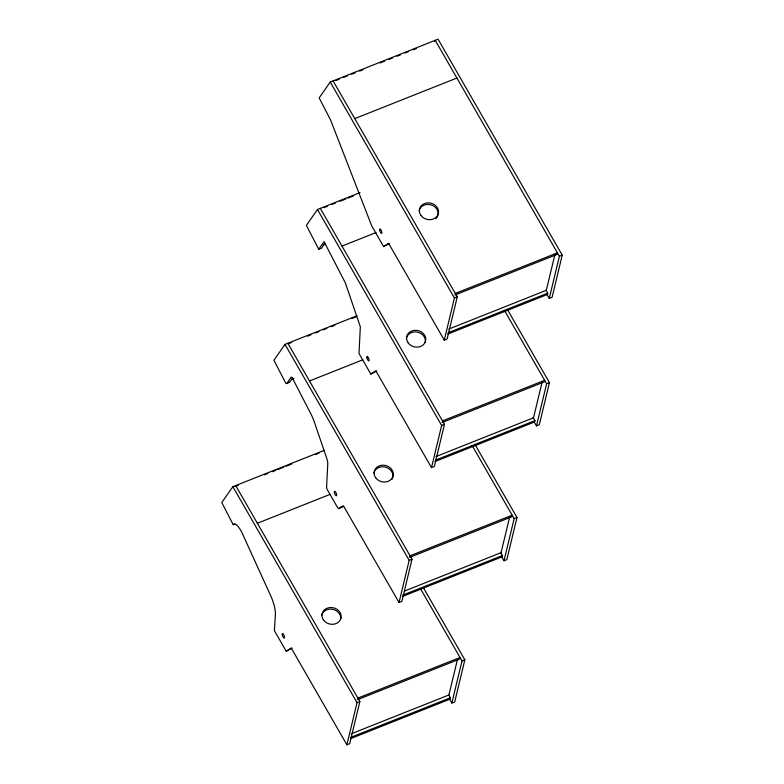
<?xml version="1.0" encoding="UTF-8"?>
<svg xmlns="http://www.w3.org/2000/svg" width="784" height="784" viewBox="0 0 784 784"><rect width="100%" height="100%" fill="white"/><g stroke="black" fill="none" stroke-linecap="round" stroke-linejoin="round"><path stroke-width="1.18" d="M238.385 485.227L234.984 486.58L235.69 485.57L359.866 701.523L349.723 743.673L346.891 744.8L357.034 702.65L232.858 486.697L324.213 450.388M333.082 80.919L457.258 296.871L447.115 339.021L444.273 340.148L454.416 297.998L330.24 82.046L438.05 39.2L562.226 255.153L552.083 297.303L549.251 298.43L546.83 294.216M409.66 557.375L410.042 555.787L512.177 515.196L511.795 516.774L410.796 556.924M287.836 343.274L412.012 559.227L401.869 601.377L399.036 602.504L409.179 560.354L285.004 344.401L357.063 315.756M320.303 208.387L444.479 424.34L434.336 466.49L431.494 467.617L441.637 425.467L317.461 209.514L360.023 192.599M457.611 658.834L448.918 694.967L351.32 733.755M555.003 254.183L546.301 290.315L448.703 329.113M448.507 694.624L450.33 697.799L450.016 699.122L350.379 738.714M545.889 289.972L547.722 293.157L547.399 294.47L447.762 334.072M423.448 587.814L464.843 659.795L454.7 701.954L451.858 703.081L462.001 660.932L420.43 588.627M549.251 298.43L559.394 256.28L435.218 40.327L434.503 41.336M509.757 516.538L501.064 552.671L404.603 591.009M542.224 381.651L533.522 417.784L435.924 456.572M500.653 552.328L502.475 555.503L502.162 556.816L402.525 596.418M533.11 417.441L534.943 420.616L534.619 421.939L434.983 461.541M474.986 444.459L516.989 517.499L506.846 559.649L504.004 560.776L514.147 518.626L472.154 445.586M507.454 309.572L549.447 382.621L539.304 424.771L536.472 425.898L546.615 383.748L504.426 310.386M330.24 82.046L319.157 97.902L330.603 120.05L371.783 226.037L383.611 246.607L389.432 243.501M317.461 209.514L306.377 225.371L318.735 249.273L321.567 248.146L324.899 243.393M318.735 249.273L324.057 241.668L345.342 282.867L360.336 326.781L359.003 353.506L370.832 374.076L376.653 370.969M285.004 344.401L273.92 360.248L285.317 382.318A2.372 0.755 68.3 0 0 286.738 383.494L289.57 382.367L292.706 377.878M286.738 383.494L291.129 377.212A2.372 0.755 68.3 0 1 292.54 378.388L310.729 413.58A21.178 6.762 68.3 0 1 314.443 422.331L326.918 458.875A9.869 3.156 68.3 0 1 327.781 463.54L326.605 487.011A2.636 0.843 68.3 0 0 327.545 490.137L337.316 507.121A3.312 1.058 68.3 0 0 338.992 508.542L343.696 506.18M232.858 486.697L221.774 502.544L233.22 524.692A14.132 4.508 68.3 0 1 241.795 532.297L270.96 596.32A20.237 6.468 68.3 0 1 275.38 615.019L274.39 630.689L286.219 651.249L292.05 648.152M383.611 246.607L388.59 243.314L444.273 340.148M370.832 374.076L375.81 370.783L431.494 467.617M338.992 508.542L342.726 506.082A3.312 1.058 68.3 0 1 344.401 507.493L399.036 602.504M286.219 651.249L291.207 647.966L346.891 744.8M335.777 80.576L339.178 79.223M343.715 77.42L347.126 76.068M351.663 74.264L355.064 72.912M359.601 71.099L363.012 69.747M380.034 62.985L384.572 61.181M389.109 59.378L392.519 58.026M397.057 56.223L400.457 54.86M404.995 53.057L408.405 51.705M412.943 49.902L416.343 48.549M354.76 118.619L456.896 78.028M324.125 207.593L327.536 206.241M332.073 204.438L335.474 203.085M340.021 201.272L345.695 199.018M347.959 198.117L353.633 195.863M323.116 245.078L325.389 244.177M341.981 246.088L376.026 232.554M288.257 343.823L291.668 342.471M307.553 336.16L310.954 334.807M315.501 333.004L318.902 331.652M323.439 329.848L326.85 328.496M331.387 326.683L334.788 325.331M351.81 318.569L356.348 316.765M455.279 293.441L557.414 252.85L557.042 254.428L454.906 295.019M454.416 297.998L457.258 296.871M559.394 256.28L562.226 255.153M291.795 379.505L294.059 378.603M309.513 380.975L362.855 359.778M448.085 332.749L547.722 293.157M264.482 474.849L267.893 473.497M272.43 471.694L275.831 470.341M278.104 469.44L283.779 467.176M286.052 466.274L291.726 464.02M315.55 454.553L318.961 453.201M442.499 420.91L544.635 380.309L544.263 381.896L442.127 422.488M441.637 425.467L444.479 424.34M546.615 383.748L549.447 382.621M233.22 524.692L235.112 523.947M257.368 523.271L330.005 494.4M435.306 460.218L534.943 420.616M409.179 560.354L412.012 559.227M514.147 518.626L516.989 517.499M402.839 595.105L502.475 555.503M357.896 698.083L460.032 657.492L459.649 659.07L357.514 699.671M357.034 702.65L359.866 701.523M462.001 660.932L464.843 659.795M350.693 737.401L450.33 697.799M534.051 421.684L536.472 425.898M501.584 556.562L504.004 560.776M449.438 698.867L451.858 703.081M289.57 382.367A2.372 0.755 68.3 0 1 288.835 382.19M341.824 507.415A3.312 1.058 68.3 0 1 340.775 506.905M373.88 473.115A9.663 8.34 13.5 0 1 386.277 467.372A9.663 8.34 13.5 0 1 391.99 479.318M406.347 338.227A9.663 8.34 13.5 0 1 417.519 332.151A9.663 8.34 13.5 0 1 425.222 342.392M419.126 210.769A9.663 8.34 13.5 0 1 432.69 205.496A9.663 8.34 13.5 0 1 435.865 218.726M321.734 615.411A9.663 8.34 13.5 0 1 332.916 609.335A9.663 8.34 13.5 0 1 340.609 619.566M334.415 492.519A2.421 0.774 68.3 0 0 336.356 495.782A2.421 0.774 68.3 0 0 335.758 492.274A2.421 0.774 68.3 0 0 334.415 492.519M375.791 477.917A9.663 8.34 13.5 0 0 392.363 477.73A9.663 8.34 13.5 0 0 382.935 465.196A9.663 8.34 13.5 0 0 375.791 477.917M366.883 357.631A2.421 0.774 68.3 0 0 368.813 360.905A2.421 0.774 68.3 0 0 368.215 357.386A2.421 0.774 68.3 0 0 366.883 357.631M408.258 343.029A9.663 8.34 13.5 0 0 424.83 342.853A9.663 8.34 13.5 0 0 415.402 330.309A9.663 8.34 13.5 0 0 408.258 343.029M379.662 230.163A2.421 0.774 68.3 0 0 381.592 233.436A2.421 0.774 68.3 0 0 380.995 229.928A2.421 0.774 68.3 0 0 379.662 230.163M421.037 215.561A9.663 8.34 13.5 0 0 437.609 215.384A9.663 8.34 13.5 0 0 428.182 202.84A9.663 8.34 13.5 0 0 421.037 215.561M323.645 620.213A9.663 8.34 13.5 0 0 340.217 620.026A9.663 8.34 13.5 0 0 330.789 607.492A9.663 8.34 13.5 0 0 323.645 620.213M282.269 634.815A2.421 0.774 68.3 0 0 284.21 638.078A2.421 0.774 68.3 0 0 283.612 634.57A2.421 0.774 68.3 0 0 282.269 634.815"/></g></svg>
